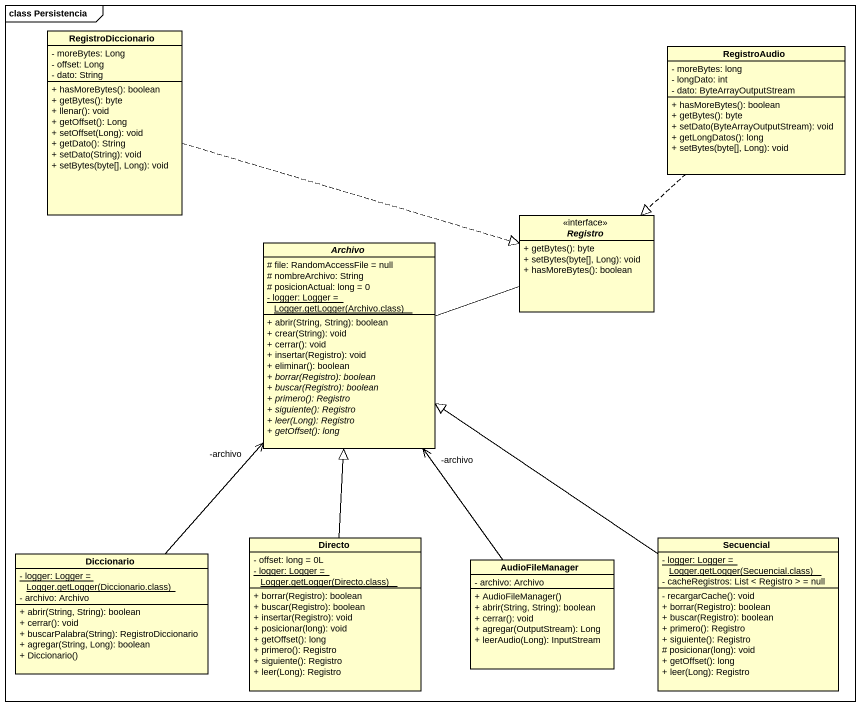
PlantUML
@startuml
mainframe class Persistencia
hide circle
hide empty members
skinparam classAttributeIconSize 0
class RegistroDiccionario {
  - moreBytes: Long
  - offset: Long
  - dato: String
  + hasMoreBytes(): boolean
  + getBytes(): byte
  + llenar(): void
  + getOffset(): Long
  + setOffset(Long): void
  + getDato(): String
  + setDato(String): void
  + setBytes(byte[], Long): void
}
class RegistroAudio {
  - moreBytes: long
  - longDato: int
  - dato: ByteArrayOutputStream
  + hasMoreBytes(): boolean
  + getBytes(): byte
  + setDato(ByteArrayOutputStream): void
  + getLongDatos(): long
  + setBytes(byte[], Long): void
}
interface Registro <<interface>> {
  + getBytes(): byte
  + setBytes(byte[], Long): void
  + hasMoreBytes(): boolean
}
abstract class Archivo {
  # file: RandomAccessFile = null
  # nombreArchivo: String
  # posicionActual: long = 0
  {static} {field} - logger: Logger = Logger.getLogger(Archivo.class)
  + abrir(String, String): boolean
  + crear(String): void
  + cerrar(): void
  + insertar(Registro): void
  + eliminar(): boolean
  {abstract} + borrar(Registro): boolean
  {abstract} + buscar(Registro): boolean
  {abstract} + primero(): Registro
  {abstract} + siguiente(): Registro
  {abstract} + leer(Long): Registro
  {abstract} + getOffset(): long
}
class Diccionario {
  {static} {field} - logger: Logger = Logger.getLogger(Diccionario.class)
  - archivo: Archivo
  + abrir(String, String): boolean
  + cerrar(): void
  + buscarPalabra(String): RegistroDiccionario
  + agregar(String, Long): boolean
  + Diccionario()
}
class Directo {
  - offset: long = 0L
  {static} {field} - logger: Logger = Logger.getLogger(Directo.class)
  + borrar(Registro): boolean
  + buscar(Registro): boolean
  + insertar(Registro): void
  + posicionar(long): void
  + getOffset(): long
  + primero(): Registro
  + siguiente(): Registro
  + leer(Long): Registro
}
class AudioFileManager {
  - archivo: Archivo
  + AudioFileManager()
  + abrir(String, String): boolean
  + cerrar(): void
  + agregar(OutputStream): Long
  + leerAudio(Long): InputStream
}
class Secuencial {
  {static} {field} - logger: Logger = Logger.getLogger(Secuencial.class)
  - cacheRegistros: List < Registro > = null
  - recargarCache(): void
  + borrar(Registro): boolean
  + buscar(Registro): boolean
  + primero(): Registro
  + siguiente(): Registro
  # posicionar(long): void
  + getOffset(): long
  + leer(Long): Registro
}
RegistroDiccionario .right.|> Registro
RegistroAudio ..|> Registro
Registro -left- Archivo
Diccionario -up-> "-archivo" Archivo
Directo -up-|> Archivo
AudioFileManager -up-> "-archivo" Archivo
Secuencial -up-|> Archivo
@enduml
